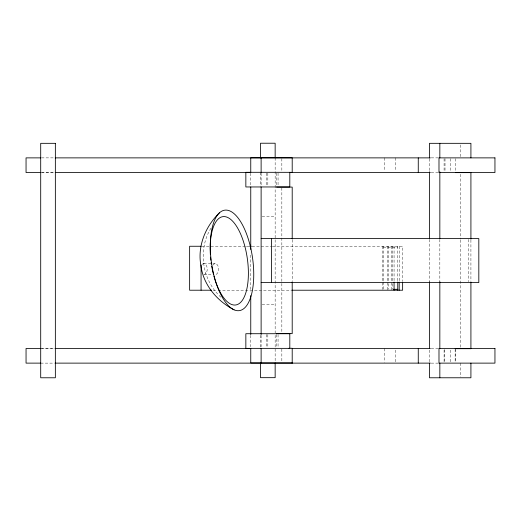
<?xml version="1.0" encoding="UTF-8"?>
<svg xmlns="http://www.w3.org/2000/svg" width="521" height="521" viewBox="0 0 521 521"><rect width="100%" height="100%" fill="white"/><g stroke="black" fill="none" stroke-linecap="round" stroke-linejoin="round"><path stroke-width="0.39" stroke-dasharray="2.6 1.95" d="M210.933 228.198C197.407 250.1 202.109 280.786 221.471 297.693M41.465 157.876L54.542 157.876M431.173 157.876L438.435 157.876M41.465 172.529L54.542 172.529M431.173 172.529L438.435 172.529M41.517 172.633L55.356 172.633M262.128 216.267L275.153 216.267M201.796 246.257L245.586 246.257M246.4 246.257L248.914 246.257M252.073 246.257L271.617 246.257M272.346 246.257L402.629 246.257L402.629 281.262M383.345 247.169L397.764 247.169M203.796 263.626L215.232 263.626M203.796 274.619L212.184 274.619M213.148 290.217L217.29 290.217M218.097 290.217L291.083 290.217M262.128 304.407L275.153 304.407M41.465 348.471L54.542 348.471M431.173 348.471L438.435 348.471M40.703 348.692L54.542 348.692M40.703 363.124L54.542 363.124M431.173 363.124L438.435 363.124M470.919 239.979L470.919 281.353M468.457 239.4L468.457 281.731M460.557 144.942L460.557 157.068M460.557 174.255L460.557 239.165M460.557 239.979L460.557 348.692M460.557 363.124L460.557 376.963M455.374 158.651L455.374 172.529M455.374 348.914L455.374 362.336M455.139 349.493L455.139 362.323M450.528 158.69L450.528 170.901M450.528 350.099L450.528 362.31M445.012 158.651L445.012 171.083M444.778 349.493L444.778 362.323M444.081 158.69L444.081 172.529M444.081 350.099L444.081 362.31M439.835 239.386L439.835 281.718M429.473 158.794L429.473 171.005M429.473 239.386L429.473 281.718M429.473 350.099L429.473 362.31M399.19 246.257L399.19 281.262M397.764 246.257L397.764 281.197M395.602 157.876L395.602 170.901M395.602 350.099L395.602 362.31M394.065 246.257L394.065 281.262M392.639 246.257L392.639 282.818M392.639 283.626L392.639 289.298M391.193 246.257L391.193 290.217M388.471 246.257L388.471 282.818M388.471 283.626L388.471 289.298M387.754 246.257L387.754 290.217M384.609 157.876L384.609 170.901M384.609 348.471L384.609 362.31M383.345 246.257L383.345 281.197M383.345 282.004L383.345 289.298M382.635 246.257L382.635 289.402M292.203 239.719L292.203 281.008M281.841 158.599L281.841 171.526M281.841 187.905L281.841 282.623M281.841 283.437L281.841 333.629M281.841 349.096L281.841 362.121M278.058 173.122L278.058 186.147M278.058 334.528L278.058 346.739M276.664 173.109L276.664 187.098M276.664 334.443L276.664 347.468M275.153 157.876L275.153 362.329M267.827 173.122L267.827 186.147M267.827 334.528L267.827 346.739M266.303 173.109L266.303 186.316M266.303 334.443L266.303 347.468M261.119 173.193L261.119 186.166M261.119 335.361L261.119 346.719M260.5 172.308L260.5 186.368M260.5 335.303L260.5 347.227M250.757 173.193L250.757 186.166M250.757 255.088L250.757 291.578M250.757 335.361L250.757 346.719M202.083 264.362A5.497 3.439 -90 0 1 206.974 267.019A5.497 3.439 -90 0 1 204.688 274.43M212.802 265.241A5.497 3.439 -90 0 1 218.41 267.019A5.497 3.439 -90 0 1 215.232 274.619"/><path stroke-width="0.78" d="M219.4 212.881C205.548 226.283 197.322 246.049 200.872 265.352C203.21 284.824 217.036 301.034 234.092 309.826A50.758 20.677 81.7 0 0 249.715 243.887A50.758 20.677 81.7 0 0 212.242 227.514A50.758 20.677 81.7 0 0 234.092 309.826M40.703 157.876L26.05 157.876L26.05 172.529L40.703 172.529M55.252 157.876L430.366 157.876M55.252 172.529L250.647 172.529M289.702 172.529L430.366 172.529M455.374 172.633L470.919 172.633L470.919 239.165M276.664 187.098L292.203 187.098L292.203 238.905M261.119 238.585L478.819 238.585L478.819 282.545L261.119 282.545M201.067 246.257L189.631 246.257L189.631 290.217L211.611 290.217M249.644 246.257L251.265 246.257M393.368 289.298L397.764 289.298M291.812 290.217L402.629 290.217L402.629 282.076M276.404 333.629L292.203 333.629L292.203 281.815M289.018 348.282L292.203 348.282L292.203 363.157M40.703 348.471L26.05 348.471L26.05 363.124L40.703 363.124M55.252 348.471L250.647 348.471M292.144 348.471L430.366 348.471M455.139 348.692L470.919 348.692L470.919 282.167M292.203 362.935L250.757 362.935L250.757 348.341M55.252 363.124L430.366 363.124M470.919 157.876L470.919 143.327L429.473 143.327L429.473 157.98M470.919 363.124L470.919 377.777L429.473 377.777L429.473 363.124M439.835 143.327L439.835 157.98M439.835 171.819L439.835 238.572M439.835 281.718L439.835 348.471M439.835 363.124L439.835 377.777M429.473 171.819L429.473 238.572M429.473 281.718L429.473 348.471M418.265 157.876L418.265 172.529M418.265 348.471L418.265 363.124M399.19 282.076L399.19 290.217M397.764 282.004L397.764 290.217M394.065 282.076L394.065 290.217M289.806 172.308L289.806 186.961L245.847 186.961L245.847 172.308L292.203 172.334L292.203 157.791L250.757 157.791L250.757 172.386M275.153 157.876L275.153 143.223L260.5 143.223L260.5 157.876M275.153 363.02L275.153 377.673L260.5 377.673L260.5 363.02M271.48 238.585L271.48 282.545M261.119 157.791L261.119 172.386M261.119 186.98L261.119 334.554M261.119 348.341L261.119 362.935M250.757 186.98L250.757 249.416M250.757 295.635L250.757 334.554M201.067 264.981L201.067 290.217M210.386 254.769A44.63 18.176 81.7 0 1 233.31 221.926A44.63 18.176 81.7 0 1 245.345 294.261A44.63 18.176 81.7 0 1 213.936 276.104M213.532 274.613A44.63 18.176 81.7 0 1 211.754 266.316M211.383 264.023A44.63 18.176 81.7 0 1 211.161 262.493M210.868 260.174A44.63 18.176 81.7 0 1 210.556 257.074M55.356 143.327L40.703 143.327L40.703 377.777L55.356 377.777L55.356 143.327M494.95 157.876L438.988 157.876L438.988 172.529L494.95 172.529L494.95 157.876M289.806 333.714L245.847 333.714L245.847 348.367L289.806 348.367L289.806 333.714M494.95 348.471L438.988 348.471L438.988 363.124L494.95 363.124L494.95 348.471"/></g></svg>
